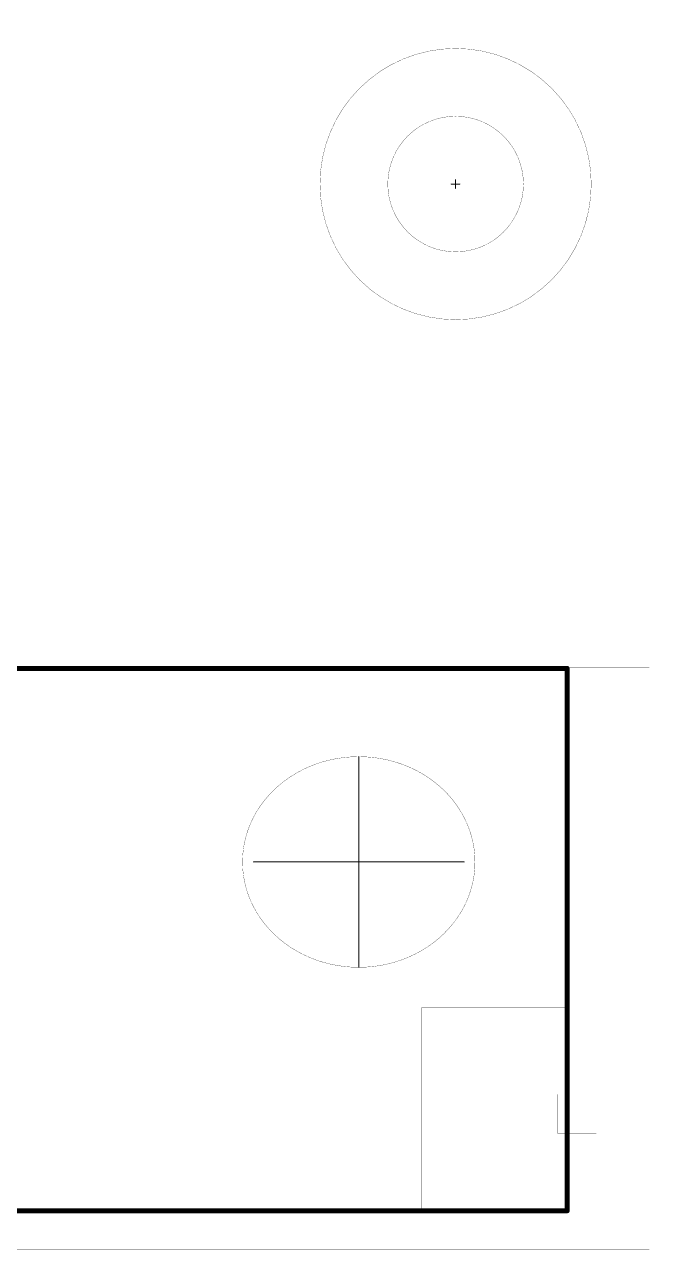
# Model space of a CAD drawing. Header units: millimetres. Extents: x 0 to 151, y 0 to 123.
# Drawn here: x 119 to 151.2, y 0 to 63.2 of the extents above; entities that cross this region are included whole.
import ezdxf

# ---------------------------------------------------------------- set-up
doc = ezdxf.new("R2010")
doc.units = ezdxf.units.MM
doc.layers.add('Mechanical2', color=216, linetype='Continuous')
doc.layers.add('Mechanical3', color=76, linetype='Continuous')

msp = doc.modelspace()

# ---------------------------------------------------------------- linework, layer by layer
at = {"layer": 'Mechanical2'}
for points, const_width in [([(151.242, 30.029), (151.242, 100.006)], 0.0127), ([(141.019, 55.006), (141.242, 55.006)], 0.052), ([(141.242, 55.006), (141.242, 55.229)], 0.052), ([(141.242, 54.783), (141.242, 55.006)], 0.052), ([(141.242, 55.006), (141.465, 55.006)], 0.052), ([(5.5, 30), (147, 30)], 0.254), ([(21.242, 30.029), (151.242, 30.029)], 0.0127), ([(75.624, 30.029), (151.242, 30.029)], 0.0127), ([(147, 2), (147, 30)], 0.254), ([(151.242, 0.006), (151.242, 30.029)], 0.0127), ([(134.75, 25.273), (135.118, 25.348)], 0.0127), ([(135.118, 25.348), (135.49, 25.401)], 0.0127), ([(135.49, 25.401), (135.866, 25.433)], 0.0127), ([(135.866, 25.433), (136.242, 25.444)], 0.0127), ([(136.242, 14.569), (136.242, 25.444)], 0.052), ([(136.242, 25.444), (136.619, 25.433)], 0.0127), ([(136.619, 25.433), (136.994, 25.401)], 0.0127), ([(136.994, 25.401), (137.367, 25.348)], 0.0127), ([(137.367, 25.348), (137.734, 25.273)], 0.0127), ([(133.027, 24.598), (133.352, 24.772)], 0.0127), ([(133.352, 24.772), (133.688, 24.927)], 0.0127), ([(133.688, 24.927), (134.034, 25.062)], 0.0127), ([(134.034, 25.062), (134.388, 25.178)], 0.0127), ([(134.388, 25.178), (134.75, 25.273)], 0.0127), ([(137.734, 25.273), (138.096, 25.178)], 0.0127), ([(138.096, 25.178), (138.451, 25.062)], 0.0127), ([(138.451, 25.062), (138.797, 24.927)], 0.0127), ([(138.797, 24.927), (139.133, 24.772)], 0.0127), ([(139.133, 24.772), (139.457, 24.598)], 0.0127), ([(132.135, 23.97), (132.418, 24.196)], 0.0127), ([(132.418, 24.196), (132.716, 24.406)], 0.0127), ([(132.716, 24.406), (133.027, 24.598)], 0.0127), ([(139.457, 24.598), (139.769, 24.406)], 0.0127), ([(139.769, 24.406), (140.067, 24.196)], 0.0127), ([(140.067, 24.196), (140.35, 23.97)], 0.0127), ([(131.388, 23.203), (131.619, 23.473)], 0.0127), ([(131.619, 23.473), (131.868, 23.729)], 0.0127), ([(131.868, 23.729), (132.135, 23.97)], 0.0127), ([(140.35, 23.97), (140.616, 23.729)], 0.0127), ([(140.616, 23.729), (140.865, 23.473)], 0.0127), ([(140.865, 23.473), (141.096, 23.203)], 0.0127), ([(130.984, 22.626), (131.176, 22.92)], 0.0127), ([(131.176, 22.92), (131.388, 23.203)], 0.0127), ([(141.096, 23.203), (141.308, 22.92)], 0.0127), ([(141.308, 22.92), (141.5, 22.626)], 0.0127), ([(130.664, 22.008), (130.813, 22.322)], 0.0127), ([(130.813, 22.322), (130.984, 22.626)], 0.0127), ([(141.5, 22.626), (141.671, 22.322)], 0.0127), ([(141.671, 22.322), (141.821, 22.008)], 0.0127), ([(130.431, 21.359), (130.536, 21.687)], 0.0127), ([(130.536, 21.687), (130.664, 22.008)], 0.0127), ([(141.821, 22.008), (141.949, 21.687)], 0.0127), ([(141.949, 21.687), (142.054, 21.359)], 0.0127), ([(130.29, 20.688), (130.349, 21.025)], 0.0127), ([(130.349, 21.025), (130.431, 21.359)], 0.0127), ([(142.054, 21.359), (142.136, 21.025)], 0.0127), ([(142.136, 21.025), (142.195, 20.688)], 0.0127), ([(130.242, 20.006), (130.254, 20.348)], 0.0127), ([(130.254, 20.348), (130.29, 20.688)], 0.0127), ([(142.195, 20.688), (142.23, 20.348)], 0.0127), ([(142.23, 20.348), (142.242, 20.006)], 0.0127), ([(130.242, 20.006), (130.254, 19.665)], 0.0127), ([(130.254, 19.665), (130.29, 19.325)], 0.0127), ([(130.804, 20.006), (141.68, 20.006)], 0.052), ([(142.195, 19.325), (142.23, 19.665)], 0.0127), ([(142.23, 19.665), (142.242, 20.006)], 0.0127), ([(130.29, 19.325), (130.349, 18.987)], 0.0127), ([(130.349, 18.987), (130.431, 18.654)], 0.0127), ([(142.054, 18.654), (142.136, 18.987)], 0.0127), ([(142.136, 18.987), (142.195, 19.325)], 0.0127), ([(130.431, 18.654), (130.536, 18.326)], 0.0127), ([(141.949, 18.326), (142.054, 18.654)], 0.0127), ([(130.536, 18.326), (130.664, 18.005)], 0.0127), ([(130.664, 18.005), (130.813, 17.691)], 0.0127), ([(141.671, 17.691), (141.821, 18.005)], 0.0127), ([(141.821, 18.005), (141.949, 18.326)], 0.0127), ([(130.813, 17.691), (130.984, 17.387)], 0.0127), ([(130.984, 17.387), (131.176, 17.093)], 0.0127), ([(131.176, 17.093), (131.388, 16.81)], 0.0127), ([(141.096, 16.81), (141.308, 17.093)], 0.0127), ([(141.308, 17.093), (141.5, 17.387)], 0.0127), ([(141.5, 17.387), (141.671, 17.691)], 0.0127), ([(131.388, 16.81), (131.619, 16.54)], 0.0127), ([(131.619, 16.54), (131.868, 16.284)], 0.0127), ([(140.616, 16.284), (140.865, 16.54)], 0.0127), ([(140.865, 16.54), (141.096, 16.81)], 0.0127), ([(131.868, 16.284), (132.135, 16.042)], 0.0127), ([(132.135, 16.042), (132.418, 15.816)], 0.0127), ([(132.418, 15.816), (132.716, 15.607)], 0.0127), ([(139.769, 15.607), (140.067, 15.816)], 0.0127), ([(140.067, 15.816), (140.35, 16.042)], 0.0127), ([(140.35, 16.042), (140.616, 16.284)], 0.0127), ([(132.716, 15.607), (133.027, 15.415)], 0.0127), ([(133.027, 15.415), (133.352, 15.241)], 0.0127), ([(133.352, 15.241), (133.688, 15.086)], 0.0127), ([(138.797, 15.086), (139.133, 15.241)], 0.0127), ([(139.133, 15.241), (139.457, 15.415)], 0.0127), ([(139.457, 15.415), (139.769, 15.607)], 0.0127), ([(133.688, 15.086), (134.034, 14.95)], 0.0127), ([(134.034, 14.95), (134.388, 14.835)], 0.0127), ([(134.388, 14.835), (134.75, 14.739)], 0.0127), ([(134.75, 14.739), (135.118, 14.665)], 0.0127), ([(135.118, 14.665), (135.49, 14.611)], 0.0127), ([(135.49, 14.611), (135.866, 14.579)], 0.0127), ([(135.866, 14.579), (136.242, 14.569)], 0.0127), ([(136.242, 14.569), (136.619, 14.579)], 0.0127), ([(136.619, 14.579), (136.994, 14.611)], 0.0127), ([(136.994, 14.611), (137.367, 14.665)], 0.0127), ([(137.367, 14.665), (137.734, 14.739)], 0.0127), ([(137.734, 14.739), (138.096, 14.835)], 0.0127), ([(138.096, 14.835), (138.451, 14.95)], 0.0127), ([(138.451, 14.95), (138.797, 15.086)], 0.0127), ([(139.5, 12.5), (147, 12.5)], 0.0127), ([(139.5, 2), (139.5, 12.5)], 0.0127), ([(146.5, 6), (146.5, 8)], 0.0127), ([(146.5, 6), (148.5, 6)], 0.0127), ([(5.5, 2), (147, 2)], 0.254), ([(139.5, 2), (141, 2)], 0.0127), ([(75.624, 0.006), (151.242, 0.006)], 0.0127)]:
    msp.add_lwpolyline(points, dxfattribs=dict(at, const_width=const_width))
for points, const_width in [([(148.242, 55.006, 1), (134.242, 55.006, 1)], 0.0127), ([(144.742, 55.006, 1), (137.742, 55.006, 1)], 0.0127), ([(141.006, 55.006, 1), (141.032, 55.006, 1)], 0.026), ([(141.229, 55.229, 1), (141.255, 55.229, 1)], 0.026), ([(141.229, 55.006, 1), (141.255, 55.006, 1)], 0.026), ([(141.229, 55.006, 1), (141.255, 55.006, 1)], 0.026), ([(141.229, 55.006, 1), (141.255, 55.006, 1)], 0.026), ([(141.229, 55.006, 1), (141.255, 55.006, 1)], 0.026), ([(141.452, 55.006, 1), (141.478, 55.006, 1)], 0.026), ([(134.239, 55.006, 1), (134.245, 55.006, 1)], 0.00635), ([(137.739, 55.006, 1), (137.745, 55.006, 1)], 0.00635), ([(141.229, 54.783, 1), (141.255, 54.783, 1)], 0.026), ([(144.739, 55.006, 1), (144.745, 55.006, 1)], 0.00635), ([(148.239, 55.006, 1), (148.245, 55.006, 1)], 0.00635), ([(146.937, 30, 1), (147.064, 30, 1)], 0.127), ([(146.937, 30, 1), (147.064, 30, 1)], 0.127), ([(151.239, 30.029, 1), (151.245, 30.029, 1)], 0.00635), ([(151.239, 30.029, 1), (151.245, 30.029, 1)], 0.00635), ([(151.239, 30.029, 1), (151.245, 30.029, 1)], 0.00635), ([(151.239, 30.029, 1), (151.245, 30.029, 1)], 0.00635), ([(135.115, 25.348, 1), (135.121, 25.348, 1)], 0.00635), ([(135.115, 25.348, 1), (135.121, 25.348, 1)], 0.00635), ([(135.487, 25.401, 1), (135.493, 25.401, 1)], 0.00635), ([(135.487, 25.401, 1), (135.493, 25.401, 1)], 0.00635), ([(135.862, 25.433, 1), (135.869, 25.433, 1)], 0.00635), ([(135.862, 25.433, 1), (135.869, 25.433, 1)], 0.00635), ([(136.229, 25.444, 1), (136.255, 25.444, 1)], 0.026), ([(136.239, 25.444, 1), (136.245, 25.444, 1)], 0.00635), ([(136.239, 25.444, 1), (136.245, 25.444, 1)], 0.00635), ([(136.616, 25.433, 1), (136.622, 25.433, 1)], 0.00635), ([(136.616, 25.433, 1), (136.622, 25.433, 1)], 0.00635), ([(136.991, 25.401, 1), (136.997, 25.401, 1)], 0.00635), ([(136.991, 25.401, 1), (136.997, 25.401, 1)], 0.00635), ([(137.363, 25.348, 1), (137.37, 25.348, 1)], 0.00635), ([(137.363, 25.348, 1), (137.37, 25.348, 1)], 0.00635), ([(133.349, 24.772, 1), (133.355, 24.772, 1)], 0.00635), ([(133.349, 24.772, 1), (133.355, 24.772, 1)], 0.00635), ([(133.684, 24.927, 1), (133.691, 24.927, 1)], 0.00635), ([(133.684, 24.927, 1), (133.691, 24.927, 1)], 0.00635), ([(134.03, 25.062, 1), (134.037, 25.062, 1)], 0.00635), ([(134.03, 25.062, 1), (134.037, 25.062, 1)], 0.00635), ([(134.385, 25.178, 1), (134.391, 25.178, 1)], 0.00635), ([(134.385, 25.178, 1), (134.391, 25.178, 1)], 0.00635), ([(134.747, 25.273, 1), (134.753, 25.273, 1)], 0.00635), ([(134.747, 25.273, 1), (134.753, 25.273, 1)], 0.00635), ([(137.731, 25.273, 1), (137.738, 25.273, 1)], 0.00635), ([(137.731, 25.273, 1), (137.738, 25.273, 1)], 0.00635), ([(138.093, 25.178, 1), (138.1, 25.178, 1)], 0.00635), ([(138.093, 25.178, 1), (138.1, 25.178, 1)], 0.00635), ([(138.448, 25.062, 1), (138.454, 25.062, 1)], 0.00635), ([(138.448, 25.062, 1), (138.454, 25.062, 1)], 0.00635), ([(138.794, 24.927, 1), (138.8, 24.927, 1)], 0.00635), ([(138.794, 24.927, 1), (138.8, 24.927, 1)], 0.00635), ([(139.13, 24.772, 1), (139.136, 24.772, 1)], 0.00635), ([(139.13, 24.772, 1), (139.136, 24.772, 1)], 0.00635), ([(132.415, 24.196, 1), (132.421, 24.196, 1)], 0.00635), ([(132.415, 24.196, 1), (132.421, 24.196, 1)], 0.00635), ([(132.712, 24.406, 1), (132.719, 24.406, 1)], 0.00635), ([(132.712, 24.406, 1), (132.719, 24.406, 1)], 0.00635), ([(133.024, 24.598, 1), (133.03, 24.598, 1)], 0.00635), ([(133.024, 24.598, 1), (133.03, 24.598, 1)], 0.00635), ([(139.454, 24.598, 1), (139.46, 24.598, 1)], 0.00635), ([(139.454, 24.598, 1), (139.46, 24.598, 1)], 0.00635), ([(139.766, 24.406, 1), (139.772, 24.406, 1)], 0.00635), ([(139.766, 24.406, 1), (139.772, 24.406, 1)], 0.00635), ([(140.064, 24.196, 1), (140.07, 24.196, 1)], 0.00635), ([(140.064, 24.196, 1), (140.07, 24.196, 1)], 0.00635), ([(131.616, 23.473, 1), (131.622, 23.473, 1)], 0.00635), ([(131.616, 23.473, 1), (131.622, 23.473, 1)], 0.00635), ([(131.865, 23.729, 1), (131.872, 23.729, 1)], 0.00635), ([(131.865, 23.729, 1), (131.872, 23.729, 1)], 0.00635), ([(132.132, 23.97, 1), (132.138, 23.97, 1)], 0.00635), ([(132.132, 23.97, 1), (132.138, 23.97, 1)], 0.00635), ([(140.346, 23.97, 1), (140.353, 23.97, 1)], 0.00635), ([(140.346, 23.97, 1), (140.353, 23.97, 1)], 0.00635), ([(140.613, 23.729, 1), (140.619, 23.729, 1)], 0.00635), ([(140.613, 23.729, 1), (140.619, 23.729, 1)], 0.00635), ([(140.862, 23.473, 1), (140.869, 23.473, 1)], 0.00635), ([(140.862, 23.473, 1), (140.869, 23.473, 1)], 0.00635), ([(131.173, 22.92, 1), (131.179, 22.92, 1)], 0.00635), ([(131.173, 22.92, 1), (131.179, 22.92, 1)], 0.00635), ([(131.385, 23.203, 1), (131.391, 23.203, 1)], 0.00635), ([(131.385, 23.203, 1), (131.391, 23.203, 1)], 0.00635), ([(141.093, 23.203, 1), (141.1, 23.203, 1)], 0.00635), ([(141.093, 23.203, 1), (141.1, 23.203, 1)], 0.00635), ([(141.305, 22.92, 1), (141.311, 22.92, 1)], 0.00635), ([(141.305, 22.92, 1), (141.311, 22.92, 1)], 0.00635), ([(130.81, 22.322, 1), (130.816, 22.322, 1)], 0.00635), ([(130.81, 22.322, 1), (130.816, 22.322, 1)], 0.00635), ([(130.981, 22.626, 1), (130.988, 22.626, 1)], 0.00635), ([(130.981, 22.626, 1), (130.988, 22.626, 1)], 0.00635), ([(141.497, 22.626, 1), (141.503, 22.626, 1)], 0.00635), ([(141.497, 22.626, 1), (141.503, 22.626, 1)], 0.00635), ([(141.668, 22.322, 1), (141.674, 22.322, 1)], 0.00635), ([(141.668, 22.322, 1), (141.674, 22.322, 1)], 0.00635), ([(130.533, 21.687, 1), (130.539, 21.687, 1)], 0.00635), ([(130.533, 21.687, 1), (130.539, 21.687, 1)], 0.00635), ([(130.66, 22.008, 1), (130.667, 22.008, 1)], 0.00635), ([(130.66, 22.008, 1), (130.667, 22.008, 1)], 0.00635), ([(141.818, 22.008, 1), (141.824, 22.008, 1)], 0.00635), ([(141.818, 22.008, 1), (141.824, 22.008, 1)], 0.00635), ([(141.945, 21.687, 1), (141.952, 21.687, 1)], 0.00635), ([(141.945, 21.687, 1), (141.952, 21.687, 1)], 0.00635), ([(130.345, 21.025, 1), (130.352, 21.025, 1)], 0.00635), ([(130.345, 21.025, 1), (130.352, 21.025, 1)], 0.00635), ([(130.428, 21.359, 1), (130.434, 21.359, 1)], 0.00635), ([(130.428, 21.359, 1), (130.434, 21.359, 1)], 0.00635), ([(142.051, 21.359, 1), (142.057, 21.359, 1)], 0.00635), ([(142.051, 21.359, 1), (142.057, 21.359, 1)], 0.00635), ([(142.133, 21.025, 1), (142.139, 21.025, 1)], 0.00635), ([(142.133, 21.025, 1), (142.139, 21.025, 1)], 0.00635), ([(130.251, 20.348, 1), (130.257, 20.348, 1)], 0.00635), ([(130.251, 20.348, 1), (130.257, 20.348, 1)], 0.00635), ([(130.286, 20.688, 1), (130.293, 20.688, 1)], 0.00635), ([(130.286, 20.688, 1), (130.293, 20.688, 1)], 0.00635), ([(142.192, 20.688, 1), (142.198, 20.688, 1)], 0.00635), ([(142.192, 20.688, 1), (142.198, 20.688, 1)], 0.00635), ([(142.227, 20.348, 1), (142.234, 20.348, 1)], 0.00635), ([(142.227, 20.348, 1), (142.234, 20.348, 1)], 0.00635), ([(130.239, 20.006, 1), (130.245, 20.006, 1)], 0.00635), ([(130.239, 20.006, 1), (130.245, 20.006, 1)], 0.00635), ([(130.251, 19.665, 1), (130.257, 19.665, 1)], 0.00635), ([(130.251, 19.665, 1), (130.257, 19.665, 1)], 0.00635), ([(130.791, 20.006, 1), (130.817, 20.006, 1)], 0.026), ([(141.667, 20.006, 1), (141.693, 20.006, 1)], 0.026), ([(142.227, 19.665, 1), (142.234, 19.665, 1)], 0.00635), ([(142.227, 19.665, 1), (142.234, 19.665, 1)], 0.00635), ([(142.239, 20.006, 1), (142.245, 20.006, 1)], 0.00635), ([(142.239, 20.006, 1), (142.245, 20.006, 1)], 0.00635), ([(130.286, 19.325, 1), (130.293, 19.325, 1)], 0.00635), ([(130.286, 19.325, 1), (130.293, 19.325, 1)], 0.00635), ([(130.345, 18.987, 1), (130.352, 18.987, 1)], 0.00635), ([(130.345, 18.987, 1), (130.352, 18.987, 1)], 0.00635), ([(142.133, 18.987, 1), (142.139, 18.987, 1)], 0.00635), ([(142.133, 18.987, 1), (142.139, 18.987, 1)], 0.00635), ([(142.192, 19.325, 1), (142.198, 19.325, 1)], 0.00635), ([(142.192, 19.325, 1), (142.198, 19.325, 1)], 0.00635), ([(130.428, 18.654, 1), (130.434, 18.654, 1)], 0.00635), ([(130.428, 18.654, 1), (130.434, 18.654, 1)], 0.00635), ([(142.051, 18.654, 1), (142.057, 18.654, 1)], 0.00635), ([(142.051, 18.654, 1), (142.057, 18.654, 1)], 0.00635), ([(130.533, 18.326, 1), (130.539, 18.326, 1)], 0.00635), ([(130.533, 18.326, 1), (130.539, 18.326, 1)], 0.00635), ([(130.66, 18.005, 1), (130.667, 18.005, 1)], 0.00635), ([(130.66, 18.005, 1), (130.667, 18.005, 1)], 0.00635), ([(141.818, 18.005, 1), (141.824, 18.005, 1)], 0.00635), ([(141.818, 18.005, 1), (141.824, 18.005, 1)], 0.00635), ([(141.945, 18.326, 1), (141.952, 18.326, 1)], 0.00635), ([(141.945, 18.326, 1), (141.952, 18.326, 1)], 0.00635), ([(130.81, 17.691, 1), (130.816, 17.691, 1)], 0.00635), ([(130.81, 17.691, 1), (130.816, 17.691, 1)], 0.00635), ([(130.981, 17.387, 1), (130.988, 17.387, 1)], 0.00635), ([(130.981, 17.387, 1), (130.988, 17.387, 1)], 0.00635), ([(131.173, 17.093, 1), (131.179, 17.093, 1)], 0.00635), ([(131.173, 17.093, 1), (131.179, 17.093, 1)], 0.00635), ([(141.305, 17.093, 1), (141.311, 17.093, 1)], 0.00635), ([(141.305, 17.093, 1), (141.311, 17.093, 1)], 0.00635), ([(141.497, 17.387, 1), (141.503, 17.387, 1)], 0.00635), ([(141.497, 17.387, 1), (141.503, 17.387, 1)], 0.00635), ([(141.668, 17.691, 1), (141.674, 17.691, 1)], 0.00635), ([(141.668, 17.691, 1), (141.674, 17.691, 1)], 0.00635), ([(131.385, 16.81, 1), (131.391, 16.81, 1)], 0.00635), ([(131.385, 16.81, 1), (131.391, 16.81, 1)], 0.00635), ([(131.616, 16.54, 1), (131.622, 16.54, 1)], 0.00635), ([(131.616, 16.54, 1), (131.622, 16.54, 1)], 0.00635), ([(140.862, 16.54, 1), (140.869, 16.54, 1)], 0.00635), ([(140.862, 16.54, 1), (140.869, 16.54, 1)], 0.00635), ([(141.093, 16.81, 1), (141.1, 16.81, 1)], 0.00635), ([(141.093, 16.81, 1), (141.1, 16.81, 1)], 0.00635), ([(131.865, 16.284, 1), (131.872, 16.284, 1)], 0.00635), ([(131.865, 16.284, 1), (131.872, 16.284, 1)], 0.00635), ([(132.132, 16.042, 1), (132.138, 16.042, 1)], 0.00635), ([(132.132, 16.042, 1), (132.138, 16.042, 1)], 0.00635), ([(132.415, 15.816, 1), (132.421, 15.816, 1)], 0.00635), ([(132.415, 15.816, 1), (132.421, 15.816, 1)], 0.00635), ([(140.064, 15.816, 1), (140.07, 15.816, 1)], 0.00635), ([(140.064, 15.816, 1), (140.07, 15.816, 1)], 0.00635), ([(140.346, 16.042, 1), (140.353, 16.042, 1)], 0.00635), ([(140.346, 16.042, 1), (140.353, 16.042, 1)], 0.00635), ([(140.613, 16.284, 1), (140.619, 16.284, 1)], 0.00635), ([(140.613, 16.284, 1), (140.619, 16.284, 1)], 0.00635), ([(132.712, 15.607, 1), (132.719, 15.607, 1)], 0.00635), ([(132.712, 15.607, 1), (132.719, 15.607, 1)], 0.00635), ([(133.024, 15.415, 1), (133.03, 15.415, 1)], 0.00635), ([(133.024, 15.415, 1), (133.03, 15.415, 1)], 0.00635), ([(133.349, 15.241, 1), (133.355, 15.241, 1)], 0.00635), ([(133.349, 15.241, 1), (133.355, 15.241, 1)], 0.00635), ([(139.13, 15.241, 1), (139.136, 15.241, 1)], 0.00635), ([(139.13, 15.241, 1), (139.136, 15.241, 1)], 0.00635), ([(139.454, 15.415, 1), (139.46, 15.415, 1)], 0.00635), ([(139.454, 15.415, 1), (139.46, 15.415, 1)], 0.00635), ([(139.766, 15.607, 1), (139.772, 15.607, 1)], 0.00635), ([(139.766, 15.607, 1), (139.772, 15.607, 1)], 0.00635), ([(133.684, 15.086, 1), (133.691, 15.086, 1)], 0.00635), ([(133.684, 15.086, 1), (133.691, 15.086, 1)], 0.00635), ([(134.03, 14.95, 1), (134.037, 14.95, 1)], 0.00635), ([(134.03, 14.95, 1), (134.037, 14.95, 1)], 0.00635), ([(134.385, 14.835, 1), (134.391, 14.835, 1)], 0.00635), ([(134.385, 14.835, 1), (134.391, 14.835, 1)], 0.00635), ([(134.747, 14.739, 1), (134.753, 14.739, 1)], 0.00635), ([(134.747, 14.739, 1), (134.753, 14.739, 1)], 0.00635), ([(135.115, 14.665, 1), (135.121, 14.665, 1)], 0.00635), ([(135.115, 14.665, 1), (135.121, 14.665, 1)], 0.00635), ([(135.487, 14.611, 1), (135.493, 14.611, 1)], 0.00635), ([(135.487, 14.611, 1), (135.493, 14.611, 1)], 0.00635), ([(135.862, 14.579, 1), (135.869, 14.579, 1)], 0.00635), ([(135.862, 14.579, 1), (135.869, 14.579, 1)], 0.00635), ([(136.229, 14.569, 1), (136.255, 14.569, 1)], 0.026), ([(136.239, 14.569, 1), (136.245, 14.569, 1)], 0.00635), ([(136.239, 14.569, 1), (136.245, 14.569, 1)], 0.00635), ([(136.616, 14.579, 1), (136.622, 14.579, 1)], 0.00635), ([(136.616, 14.579, 1), (136.622, 14.579, 1)], 0.00635), ([(136.991, 14.611, 1), (136.997, 14.611, 1)], 0.00635), ([(136.991, 14.611, 1), (136.997, 14.611, 1)], 0.00635), ([(137.363, 14.665, 1), (137.37, 14.665, 1)], 0.00635), ([(137.363, 14.665, 1), (137.37, 14.665, 1)], 0.00635), ([(137.731, 14.739, 1), (137.738, 14.739, 1)], 0.00635), ([(137.731, 14.739, 1), (137.738, 14.739, 1)], 0.00635), ([(138.093, 14.835, 1), (138.1, 14.835, 1)], 0.00635), ([(138.093, 14.835, 1), (138.1, 14.835, 1)], 0.00635), ([(138.448, 14.95, 1), (138.454, 14.95, 1)], 0.00635), ([(138.448, 14.95, 1), (138.454, 14.95, 1)], 0.00635), ([(138.794, 15.086, 1), (138.8, 15.086, 1)], 0.00635), ([(138.794, 15.086, 1), (138.8, 15.086, 1)], 0.00635), ([(139.497, 12.5, 1), (139.503, 12.5, 1)], 0.00635), ([(139.497, 12.5, 1), (139.503, 12.5, 1)], 0.00635), ([(146.997, 12.5, 1), (147.003, 12.5, 1)], 0.00635), ([(146.497, 8, 1), (146.503, 8, 1)], 0.00635), ([(146.497, 6, 1), (146.503, 6, 1)], 0.00635), ([(146.497, 6, 1), (146.503, 6, 1)], 0.00635), ([(148.497, 6, 1), (148.503, 6, 1)], 0.00635), ([(139.497, 2, 1), (139.503, 2, 1)], 0.00635), ([(139.497, 2, 1), (139.503, 2, 1)], 0.00635), ([(140.997, 2, 1), (141.003, 2, 1)], 0.00635), ([(146.937, 2, 1), (147.064, 2, 1)], 0.127), ([(146.937, 2, 1), (147.064, 2, 1)], 0.127), ([(151.239, 0.006, 1), (151.245, 0.006, 1)], 0.00635), ([(151.239, 0.006, 1), (151.245, 0.006, 1)], 0.00635)]:
    msp.add_lwpolyline(points, format="xyb", close=True, dxfattribs=dict(at, const_width=const_width))
at = {"layer": 'Mechanical3', "const_width": 0.0127}
for points in [[(151.242, 30.029), (151.242, 100.006)], [(151.242, 0.006), (151.242, 30.029)], [(75.624, 0.006), (151.242, 0.006)]]:
    msp.add_lwpolyline(points, dxfattribs=at)
at = {"layer": 'Mechanical3', "const_width": 0.00635}
for points in [[(151.239, 30.029, 1), (151.245, 30.029, 1)], [(151.239, 30.029, 1), (151.245, 30.029, 1)], [(151.239, 0.006, 1), (151.245, 0.006, 1)], [(151.239, 0.006, 1), (151.245, 0.006, 1)]]:
    msp.add_lwpolyline(points, format="xyb", close=True, dxfattribs=at)

doc.saveas('drawing.dxf')
